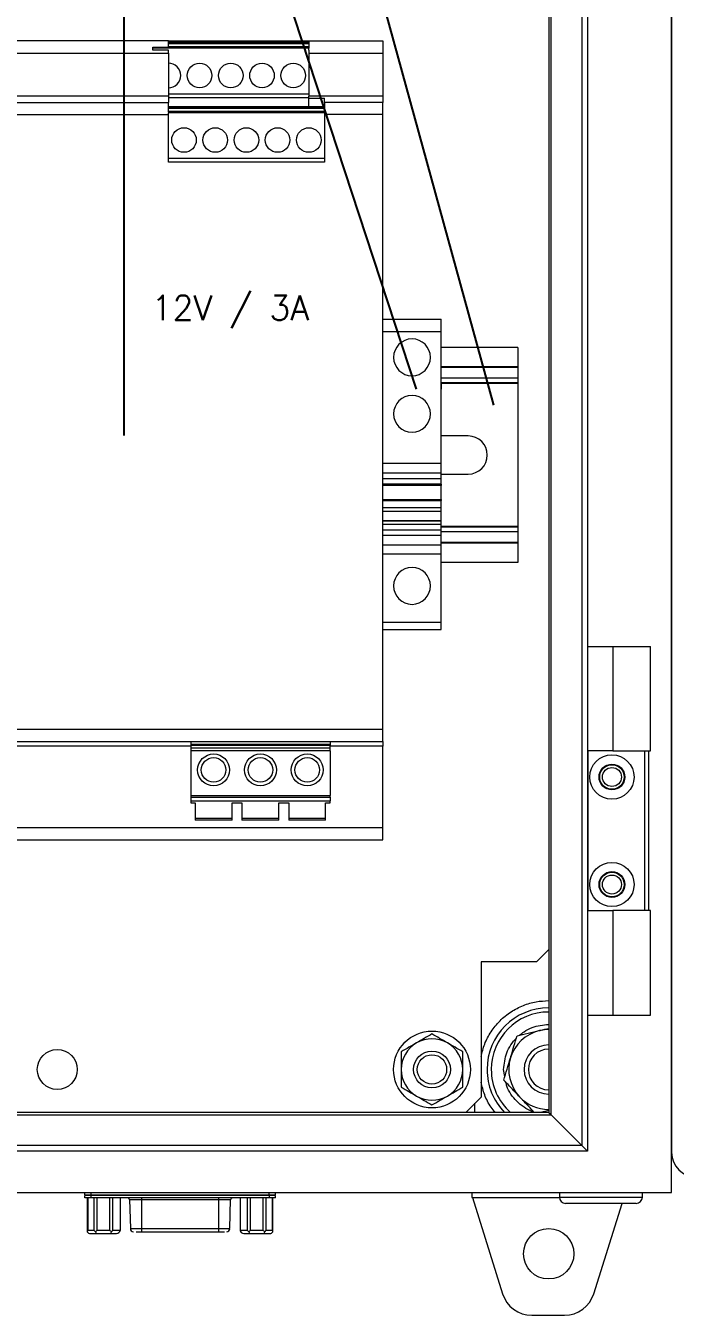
# Model space of a CAD drawing. Extents: x 4137 to 28680, y 2446 to 6814.
# Drawn here: x 11167 to 11272.7, y 3406.7 to 3616.5 of the extents above; entities that cross this region are included whole.
import ezdxf
from ezdxf.enums import TextEntityAlignment as Align

# ---------------------------------------------------------------- set-up
doc = ezdxf.new("R2010")
doc.units = 0
doc.header["$LTSCALE"] = 0.5
doc.layers.get('0').update_dxf_attribs({"linetype": 'CONTINUOUS'})
doc.layers.add('DIM', color=5, linetype='CONTINUOUS')
doc.layers.add('VOL', color=2, linetype='CONTINUOUS')
doc.styles.get("Standard").update_dxf_attribs({"font": 'simplex.shx'})

msp = doc.modelspace()

# ---------------------------------------------------------------- linework, layer by layer
at = {"color": 7, "linetype": 'Continuous', "lineweight": 15}
for p, q in [((11272.13, 3426.67), (11272.13, 3726.67)), ((11272.13, 3426.67), (11272.13, 3726.67)), ((11257.51, 3719.06), (11257.51, 3434.29)), ((11257.51, 3719.06), (11257.51, 3434.29)), ((11258.43, 3719.98), (11258.43, 3433.37)), ((11258.43, 3719.98), (11258.43, 3433.37)), ((11272.13, 3720.17), (11272.13, 3433.17)), ((11272.13, 3720.17), (11272.13, 3433.17)), ((11252.13, 3713.67), (11252.13, 3439.67)), ((11252.13, 3713.67), (11252.13, 3439.67)), ((11252.52, 3439.28), (11252.52, 3714.07)), ((11252.52, 3439.28), (11252.52, 3714.07)), ((11190.22, 3614.07), (11165.13, 3614.07)), ((11190.22, 3614.07), (11165.13, 3614.07)), ((11190.22, 3613.07), (11190.22, 3614.07)), ((11190.22, 3614.07), (11213.08, 3614.07)), ((11190.22, 3613.07), (11190.22, 3614.07)), ((11190.22, 3614.07), (11213.08, 3614.07)), ((11190.22, 3613.87), (11213.08, 3613.87)), ((11190.22, 3613.87), (11213.08, 3613.87)), ((11213.08, 3614.07), (11213.08, 3613.07)), ((11213.08, 3614.07), (11225.13, 3614.07)), ((11213.08, 3614.07), (11213.08, 3613.07)), ((11213.08, 3614.07), (11225.13, 3614.07)), ((11225.13, 3614.07), (11225.13, 3612.07)), ((11225.13, 3614.07), (11225.13, 3612.07)), ((11165.13, 3612.07), (11190.22, 3612.07)), ((11165.13, 3612.07), (11190.22, 3612.07)), ((11187.68, 3613.07), (11190.22, 3613.07)), ((11187.68, 3612.87), (11187.68, 3613.07)), ((11187.68, 3613.07), (11213.08, 3613.07)), ((11187.68, 3613.07), (11187.68, 3613.07)), ((11187.68, 3613.07), (11190.22, 3613.07)), ((11187.68, 3612.87), (11187.68, 3613.07)), ((11187.68, 3613.07), (11213.08, 3613.07)), ((11187.68, 3613.07), (11187.68, 3613.07)), ((11213.08, 3612.87), (11187.68, 3612.87)), ((11187.68, 3612.56), (11187.68, 3612.87)), ((11213.08, 3612.87), (11187.68, 3612.87)), ((11187.68, 3612.56), (11187.68, 3612.87)), ((11190.22, 3612.56), (11187.68, 3612.56)), ((11190.22, 3612.56), (11187.68, 3612.56)), ((11190.22, 3613.67), (11213.08, 3613.67)), ((11190.22, 3613.67), (11213.08, 3613.67)), ((11213.08, 3613.57), (11190.22, 3613.57)), ((11213.08, 3613.57), (11190.22, 3613.57)), ((11213.08, 3613.09), (11190.22, 3613.09)), ((11213.08, 3613.09), (11190.22, 3613.09)), ((11190.22, 3612.07), (11190.22, 3612.56)), ((11190.22, 3612.07), (11190.22, 3612.56)), ((11190.22, 3612.07), (11190.22, 3605.07)), ((11190.22, 3612.07), (11190.22, 3605.07)), ((11213.08, 3613.07), (11213.08, 3612.87)), ((11213.08, 3613.07), (11213.08, 3613.07)), ((11213.08, 3613.07), (11213.08, 3612.87)), ((11213.08, 3613.07), (11213.08, 3613.07)), ((11213.08, 3612.56), (11213.08, 3612.87)), ((11213.08, 3612.56), (11213.08, 3612.87)), ((11213.08, 3612.56), (11213.08, 3612.07)), ((11213.08, 3612.56), (11213.08, 3612.07)), ((11213.08, 3612.07), (11225.13, 3612.07)), ((11213.08, 3612.07), (11213.08, 3605.07)), ((11213.08, 3612.07), (11225.13, 3612.07)), ((11213.08, 3612.07), (11213.08, 3605.07)), ((11225.13, 3612.07), (11225.13, 3605.07)), ((11225.13, 3612.07), (11225.13, 3605.07)), ((11190.22, 3605.44), (11213.08, 3605.44)), ((11190.22, 3605.44), (11213.08, 3605.44)), ((11190.22, 3605.07), (11165.13, 3605.07)), ((11190.22, 3605.07), (11165.13, 3605.07)), ((11165.13, 3604.07), (11190.22, 3604.07)), ((11165.13, 3604.07), (11190.22, 3604.07)), ((11190.22, 3605.07), (11190.22, 3604.07)), ((11190.22, 3605.07), (11190.22, 3604.07)), ((11190.22, 3604.84), (11213.08, 3604.84)), ((11190.22, 3604.84), (11213.08, 3604.84)), ((11190.22, 3602.55), (11190.22, 3604.07)), ((11190.22, 3602.55), (11190.22, 3604.07)), ((11190.22, 3603.37), (11215.62, 3603.37)), ((11190.22, 3603.37), (11215.62, 3603.37)), ((11213.08, 3604.73), (11213.08, 3605.07)), ((11225.13, 3605.07), (11213.08, 3605.07)), ((11213.08, 3604.73), (11213.08, 3605.07)), ((11225.13, 3605.07), (11213.08, 3605.07)), ((11213.08, 3604.73), (11215.62, 3604.73)), ((11213.08, 3603.37), (11213.08, 3604.73)), ((11213.08, 3604.73), (11215.62, 3604.73)), ((11213.08, 3603.37), (11213.08, 3604.73)), ((11215.62, 3604.07), (11215.62, 3604.73)), ((11215.62, 3604.07), (11215.62, 3604.73)), ((11215.62, 3604.07), (11215.62, 3602.55)), ((11225.13, 3604.07), (11215.62, 3604.07)), ((11215.62, 3604.07), (11215.62, 3602.55)), ((11225.13, 3604.07), (11215.62, 3604.07)), ((11225.13, 3605.07), (11225.13, 3604.07)), ((11225.13, 3605.07), (11225.13, 3604.07)), ((11225.13, 3602.07), (11225.13, 3604.07)), ((11225.13, 3602.07), (11225.13, 3604.07)), ((11165.13, 3602.07), (11190.22, 3602.07)), ((11165.13, 3602.07), (11190.22, 3602.07)), ((11215.62, 3603.17), (11190.22, 3603.17)), ((11215.62, 3603.17), (11190.22, 3603.17)), ((11215.62, 3603.07), (11190.22, 3603.07)), ((11215.62, 3603.07), (11190.22, 3603.07)), ((11190.22, 3602.59), (11215.62, 3602.59)), ((11190.22, 3602.59), (11215.62, 3602.59)), ((11215.62, 3602.57), (11190.22, 3602.57)), ((11215.62, 3602.57), (11190.22, 3602.57)), ((11190.22, 3602.55), (11190.22, 3602.37)), ((11190.22, 3602.55), (11190.22, 3602.37)), ((11215.62, 3602.37), (11190.22, 3602.37)), ((11190.22, 3594.94), (11190.22, 3602.37)), ((11215.62, 3602.37), (11190.22, 3602.37)), ((11190.22, 3594.94), (11190.22, 3602.37)), ((11215.62, 3602.37), (11215.62, 3602.55)), ((11215.62, 3602.37), (11215.62, 3602.55)), ((11215.62, 3602.37), (11215.62, 3594.94)), ((11215.62, 3602.37), (11215.62, 3594.94)), ((11225.13, 3602.07), (11215.62, 3602.07)), ((11225.13, 3602.07), (11215.62, 3602.07)), ((11225.13, 3502.07), (11225.13, 3602.07)), ((11225.13, 3502.07), (11225.13, 3602.07)), ((11215.62, 3594.94), (11190.22, 3594.94)), ((11190.22, 3594.68), (11190.22, 3594.94)), ((11215.62, 3594.94), (11190.22, 3594.94)), ((11190.22, 3594.68), (11190.22, 3594.94)), ((11215.62, 3594.94), (11215.62, 3594.68)), ((11215.62, 3594.94), (11215.62, 3594.68)), ((11190.22, 3594.34), (11190.22, 3594.68)), ((11190.22, 3594.34), (11190.22, 3594.68)), ((11215.62, 3594.34), (11190.22, 3594.34)), ((11215.62, 3594.34), (11190.22, 3594.34)), ((11215.62, 3594.68), (11215.62, 3594.34)), ((11215.62, 3594.68), (11215.62, 3594.34)), ((11225.13, 3568.77), (11234.63, 3568.77)), ((11225.13, 3568.77), (11234.63, 3568.77)), ((11234.63, 3566.77), (11234.63, 3568.77)), ((11234.63, 3566.77), (11234.63, 3568.77)), ((11225.13, 3566.77), (11234.63, 3566.77)), ((11225.13, 3566.77), (11234.63, 3566.77)), ((11234.63, 3545.27), (11234.63, 3566.77)), ((11234.63, 3545.27), (11234.63, 3566.77)), ((11247.13, 3564.17), (11234.63, 3564.17)), ((11247.13, 3564.17), (11234.63, 3564.17)), ((11247.13, 3564.17), (11247.13, 3560.97)), ((11247.13, 3564.17), (11247.13, 3560.97)), ((11247.13, 3560.97), (11247.13, 3559.17)), ((11247.13, 3560.97), (11247.13, 3559.17)), ((11247.13, 3559.17), (11234.63, 3559.17)), ((11247.13, 3559.17), (11234.63, 3559.17)), ((11234.63, 3558.39), (11234.63, 3557.37)), ((11234.63, 3558.39), (11234.63, 3557.37)), ((11247.13, 3559.17), (11247.13, 3558.37)), ((11247.13, 3559.17), (11247.13, 3558.37)), ((11247.13, 3558.37), (11247.13, 3534.97)), ((11247.13, 3558.37), (11247.13, 3534.97)), ((11239.03, 3549.77), (11234.63, 3549.77)), ((11239.03, 3549.77), (11234.63, 3549.77)), ((11234.63, 3545.27), (11225.13, 3545.27)), ((11234.63, 3545.27), (11225.13, 3545.27)), ((11234.63, 3543.77), (11234.63, 3545.27)), ((11234.63, 3543.77), (11234.63, 3545.27)), ((11225.13, 3543.77), (11234.63, 3543.77)), ((11225.13, 3543.77), (11234.63, 3543.77)), ((11225.13, 3542.87), (11234.63, 3542.87)), ((11225.13, 3542.87), (11234.63, 3542.87)), ((11234.63, 3542.87), (11234.63, 3543.77)), ((11234.63, 3542.87), (11234.63, 3543.77)), ((11234.63, 3543.57), (11239.03, 3543.57)), ((11234.63, 3543.57), (11239.03, 3543.57)), ((11234.63, 3541.95), (11234.63, 3542.87)), ((11234.63, 3541.95), (11234.63, 3542.87)), ((11234.63, 3541.95), (11225.13, 3541.95)), ((11234.63, 3541.95), (11225.13, 3541.95)), ((11234.63, 3541.72), (11225.13, 3541.72)), ((11234.63, 3541.72), (11225.13, 3541.72)), ((11234.63, 3541.95), (11234.63, 3541.72)), ((11234.63, 3541.95), (11234.63, 3541.72)), ((11234.63, 3539.42), (11234.63, 3541.72)), ((11234.63, 3539.42), (11234.63, 3541.72)), ((11225.13, 3539.42), (11234.63, 3539.42)), ((11225.13, 3539.42), (11234.63, 3539.42)), ((11225.13, 3539.27), (11234.63, 3539.27)), ((11225.13, 3539.27), (11234.63, 3539.27)), ((11225.13, 3539.27), (11234.63, 3539.27)), ((11225.13, 3539.27), (11234.63, 3539.27)), ((11234.63, 3539.42), (11234.63, 3539.27)), ((11234.63, 3539.42), (11234.63, 3539.27)), ((11234.63, 3538.07), (11234.63, 3539.27)), ((11234.63, 3538.07), (11234.63, 3539.27)), ((11234.63, 3538.07), (11225.13, 3538.07)), ((11234.63, 3538.07), (11225.13, 3538.07)), ((11234.63, 3537.47), (11225.13, 3537.47)), ((11234.63, 3537.47), (11225.13, 3537.47)), ((11234.63, 3537.47), (11225.13, 3537.47)), ((11234.63, 3537.47), (11225.13, 3537.47)), ((11234.63, 3537.47), (11234.63, 3538.07)), ((11234.63, 3537.47), (11234.63, 3538.07)), ((11234.63, 3535.95), (11234.63, 3537.47)), ((11234.63, 3535.95), (11234.63, 3537.47)), ((11234.63, 3535.95), (11225.13, 3535.95)), ((11234.63, 3535.95), (11225.13, 3535.95)), ((11225.13, 3535.94), (11234.63, 3535.94)), ((11225.13, 3535.94), (11234.63, 3535.94)), ((11234.63, 3535.39), (11225.13, 3535.39)), ((11234.63, 3535.39), (11225.13, 3535.39)), ((11234.63, 3534.47), (11225.13, 3534.47)), ((11234.63, 3534.47), (11225.13, 3534.47)), ((11234.63, 3535.94), (11234.63, 3535.95)), ((11234.63, 3535.94), (11234.63, 3535.95)), ((11234.63, 3535.39), (11234.63, 3535.94)), ((11234.63, 3535.39), (11234.63, 3535.94)), ((11234.63, 3534.47), (11234.63, 3535.39)), ((11234.63, 3534.47), (11234.63, 3535.39)), ((11234.63, 3533.57), (11234.63, 3534.47)), ((11234.63, 3533.57), (11234.63, 3534.47)), ((11247.13, 3534.17), (11234.63, 3534.17)), ((11247.13, 3534.17), (11234.63, 3534.17)), ((11247.13, 3534.97), (11247.13, 3534.17)), ((11247.13, 3534.97), (11247.13, 3534.17)), ((11247.13, 3534.17), (11247.13, 3532.37)), ((11247.13, 3534.17), (11247.13, 3532.37)), ((11234.63, 3533.57), (11225.13, 3533.57)), ((11234.63, 3533.57), (11225.13, 3533.57)), ((11225.13, 3532.07), (11234.63, 3532.07)), ((11225.13, 3532.07), (11234.63, 3532.07)), ((11234.63, 3532.07), (11234.63, 3533.57)), ((11234.63, 3532.07), (11234.63, 3533.57)), ((11234.63, 3530.57), (11234.63, 3532.07)), ((11234.63, 3530.57), (11234.63, 3532.07)), ((11247.13, 3532.37), (11247.13, 3529.17)), ((11247.13, 3532.37), (11247.13, 3529.17)), ((11225.13, 3530.57), (11234.63, 3530.57)), ((11225.13, 3530.57), (11234.63, 3530.57)), ((11234.63, 3519.47), (11234.63, 3530.57)), ((11234.63, 3519.47), (11234.63, 3530.57)), ((11247.13, 3529.17), (11234.63, 3529.17)), ((11247.13, 3529.17), (11234.63, 3529.17)), ((11225.13, 3519.47), (11234.63, 3519.47)), ((11225.13, 3519.47), (11234.63, 3519.47)), ((11234.63, 3518.27), (11234.63, 3519.47)), ((11234.63, 3518.27), (11234.63, 3519.47)), ((11225.13, 3518.27), (11234.63, 3518.27)), ((11225.13, 3518.27), (11234.63, 3518.27)), ((11258.51, 3515.52), (11258.43, 3515.52)), ((11258.51, 3515.52), (11258.43, 3515.52)), ((11258.51, 3498.52), (11258.51, 3515.52)), ((11258.51, 3515.52), (11262.57, 3515.52)), ((11258.51, 3498.52), (11258.51, 3515.52)), ((11258.51, 3515.52), (11262.57, 3515.52)), ((11262.57, 3515.52), (11262.57, 3498.52)), ((11262.57, 3515.52), (11268.68, 3515.52)), ((11262.57, 3515.52), (11262.57, 3498.52)), ((11262.57, 3515.52), (11268.68, 3515.52)), ((11268.68, 3498.52), (11268.68, 3515.52)), ((11268.68, 3498.52), (11268.68, 3515.52)), ((11165.13, 3502.07), (11225.13, 3502.07)), ((11165.13, 3502.07), (11225.13, 3502.07)), ((11225.13, 3500.07), (11225.13, 3502.07)), ((11225.13, 3500.07), (11225.13, 3502.07)), ((11165.13, 3500.07), (11225.13, 3500.07)), ((11165.13, 3500.07), (11225.13, 3500.07)), ((11193.87, 3500.07), (11193.87, 3499.6)), ((11193.87, 3500.07), (11193.87, 3499.6)), ((11193.87, 3499.6), (11216.53, 3499.6)), ((11193.87, 3499.6), (11193.87, 3499.39)), ((11193.87, 3499.6), (11216.53, 3499.6)), ((11193.87, 3499.6), (11193.87, 3499.39)), ((11216.53, 3499.39), (11193.87, 3499.39)), ((11193.87, 3499.39), (11193.87, 3499.02)), ((11216.53, 3499.39), (11193.87, 3499.39)), ((11193.87, 3499.39), (11193.87, 3499.02)), ((11193.87, 3499.02), (11216.53, 3499.02)), ((11193.87, 3499.02), (11193.87, 3498.52)), ((11193.87, 3499.02), (11216.53, 3499.02)), ((11193.87, 3499.02), (11193.87, 3498.52)), ((11216.53, 3498.52), (11193.87, 3498.52)), ((11193.87, 3498.52), (11193.87, 3491.27)), ((11216.53, 3498.52), (11193.87, 3498.52)), ((11193.87, 3498.52), (11193.87, 3491.27)), ((11216.53, 3500.07), (11216.53, 3499.6)), ((11216.53, 3500.07), (11216.53, 3499.6)), ((11216.53, 3499.6), (11216.53, 3499.39)), ((11216.53, 3499.6), (11216.53, 3499.39)), ((11216.53, 3499.02), (11216.53, 3499.39)), ((11216.53, 3499.02), (11216.53, 3499.39)), ((11216.53, 3498.52), (11216.53, 3499.02)), ((11216.53, 3498.52), (11216.53, 3499.02)), ((11216.53, 3498.52), (11216.53, 3491.27)), ((11216.53, 3498.52), (11216.53, 3491.27)), ((11225.13, 3500.07), (11225.13, 3499.27)), ((11225.13, 3500.07), (11225.13, 3499.27)), ((11225.13, 3486.07), (11225.13, 3499.27)), ((11225.13, 3486.07), (11225.13, 3499.27)), ((11258.43, 3498.52), (11258.51, 3498.52)), ((11258.43, 3498.52), (11258.51, 3498.52)), ((11262.57, 3498.52), (11258.51, 3498.52)), ((11262.57, 3498.52), (11258.51, 3498.52)), ((11258.53, 3472.52), (11258.53, 3498.52)), ((11258.53, 3472.52), (11258.53, 3498.52)), ((11262.57, 3498.52), (11268.68, 3498.52)), ((11262.57, 3498.52), (11268.68, 3498.52)), ((11267.73, 3498.52), (11267.73, 3472.52)), ((11267.73, 3498.52), (11267.73, 3472.52)), ((11268.43, 3472.52), (11268.43, 3498.52)), ((11268.43, 3472.52), (11268.43, 3498.52)), ((11193.87, 3491.27), (11216.53, 3491.27)), ((11193.87, 3491.27), (11193.87, 3490.97)), ((11193.87, 3491.27), (11216.53, 3491.27)), ((11193.87, 3491.27), (11193.87, 3490.97)), ((11193.87, 3490.97), (11216.53, 3490.97)), ((11193.87, 3490.97), (11193.87, 3490.37)), ((11193.87, 3490.97), (11216.53, 3490.97)), ((11193.87, 3490.97), (11193.87, 3490.37)), ((11193.87, 3490.37), (11216.53, 3490.37)), ((11193.87, 3490.37), (11193.87, 3490.07)), ((11193.87, 3490.37), (11216.53, 3490.37)), ((11193.87, 3490.37), (11193.87, 3490.07)), ((11193.87, 3490.07), (11194.58, 3490.07)), ((11193.87, 3490.07), (11194.58, 3490.07)), ((11194.58, 3490.07), (11194.58, 3487.57)), ((11194.58, 3490.07), (11194.58, 3487.57)), ((11200.58, 3490.07), (11202.2, 3490.07)), ((11200.58, 3487.57), (11200.58, 3490.07)), ((11200.58, 3490.07), (11202.2, 3490.07)), ((11200.58, 3487.57), (11200.58, 3490.07)), ((11202.2, 3490.07), (11202.2, 3487.57)), ((11202.2, 3490.07), (11202.2, 3487.57)), ((11208.2, 3490.07), (11209.82, 3490.07)), ((11208.2, 3487.57), (11208.2, 3490.07)), ((11208.2, 3490.07), (11209.82, 3490.07)), ((11208.2, 3487.57), (11208.2, 3490.07)), ((11209.82, 3490.07), (11209.82, 3487.57)), ((11209.82, 3490.07), (11209.82, 3487.57)), ((11215.82, 3490.07), (11216.53, 3490.07)), ((11215.82, 3487.57), (11215.82, 3490.07)), ((11215.82, 3490.07), (11216.53, 3490.07)), ((11215.82, 3487.57), (11215.82, 3490.07)), ((11216.53, 3490.97), (11216.53, 3491.27)), ((11216.53, 3490.97), (11216.53, 3491.27)), ((11216.53, 3490.97), (11216.53, 3490.37)), ((11216.53, 3490.97), (11216.53, 3490.37)), ((11216.53, 3490.07), (11216.53, 3490.37)), ((11216.53, 3490.07), (11216.53, 3490.37)), ((11165.13, 3486.07), (11225.13, 3486.07)), ((11165.13, 3486.07), (11225.13, 3486.07)), ((11194.58, 3487.57), (11200.58, 3487.57)), ((11194.58, 3487.57), (11194.58, 3487.27)), ((11194.58, 3487.57), (11200.58, 3487.57)), ((11194.58, 3487.57), (11194.58, 3487.27)), ((11200.58, 3487.27), (11194.58, 3487.27)), ((11200.58, 3487.27), (11194.58, 3487.27)), ((11200.58, 3487.27), (11200.58, 3487.57)), ((11200.58, 3487.27), (11200.58, 3487.57)), ((11202.2, 3487.57), (11208.2, 3487.57)), ((11202.2, 3487.57), (11202.2, 3487.27)), ((11202.2, 3487.57), (11208.2, 3487.57)), ((11202.2, 3487.57), (11202.2, 3487.27)), ((11208.2, 3487.27), (11202.2, 3487.27)), ((11208.2, 3487.27), (11202.2, 3487.27)), ((11208.2, 3487.27), (11208.2, 3487.57)), ((11208.2, 3487.27), (11208.2, 3487.57)), ((11209.82, 3487.57), (11215.82, 3487.57)), ((11209.82, 3487.57), (11209.82, 3487.27)), ((11209.82, 3487.57), (11215.82, 3487.57)), ((11209.82, 3487.57), (11209.82, 3487.27)), ((11215.82, 3487.27), (11209.82, 3487.27)), ((11215.82, 3487.27), (11209.82, 3487.27)), ((11215.82, 3487.27), (11215.82, 3487.57)), ((11215.82, 3487.27), (11215.82, 3487.57)), ((11225.13, 3484.07), (11225.13, 3486.07)), ((11225.13, 3484.07), (11225.13, 3486.07)), ((11165.13, 3484.07), (11225.13, 3484.07)), ((11165.13, 3484.07), (11225.13, 3484.07)), ((11258.43, 3472.52), (11258.51, 3472.52)), ((11258.43, 3472.52), (11258.51, 3472.52)), ((11258.51, 3455.52), (11258.51, 3472.52)), ((11258.51, 3472.52), (11262.57, 3472.52)), ((11258.51, 3455.52), (11258.51, 3472.52)), ((11258.51, 3472.52), (11262.57, 3472.52)), ((11262.57, 3472.52), (11262.57, 3455.52)), ((11268.68, 3472.52), (11262.57, 3472.52)), ((11262.57, 3472.52), (11262.57, 3455.52)), ((11268.68, 3472.52), (11262.57, 3472.52)), ((11268.68, 3455.52), (11268.68, 3472.52)), ((11268.68, 3455.52), (11268.68, 3472.52)), ((11252.13, 3466.17), (11250.13, 3464.17)), ((11252.13, 3466.17), (11250.13, 3464.17)), ((11250.13, 3464.17), (11241.13, 3464.17)), ((11241.13, 3464.17), (11241.13, 3442.17)), ((11250.13, 3464.17), (11241.13, 3464.17)), ((11241.13, 3464.17), (11241.13, 3442.17)), ((11258.43, 3455.52), (11258.51, 3455.52)), ((11258.43, 3455.52), (11258.51, 3455.52)), ((11258.51, 3455.52), (11262.57, 3455.52)), ((11258.51, 3455.52), (11262.57, 3455.52)), ((11262.57, 3455.52), (11268.68, 3455.52)), ((11262.57, 3455.52), (11268.68, 3455.52)), ((11241.13, 3442.17), (11238.63, 3439.67)), ((11241.13, 3442.17), (11238.63, 3439.67)), ((11252.13, 3439.67), (11085.13, 3439.67)), ((11252.13, 3439.67), (11085.13, 3439.67)), ((11240.13, 3439.67), (11240.13, 3441.17)), ((11240.13, 3439.67), (11240.13, 3441.17)), ((11252.13, 3440), (11250.77, 3439.67)), ((11252.13, 3440), (11250.77, 3439.67)), ((11084.74, 3439.28), (11252.52, 3439.28)), ((11084.74, 3439.28), (11252.52, 3439.28)), ((11257.51, 3434.29), (11252.52, 3439.28)), ((11257.51, 3434.29), (11252.52, 3439.28)), ((11258.43, 3433.37), (11078.82, 3433.37)), ((11258.43, 3433.37), (11078.82, 3433.37)), ((11257.51, 3434.29), (11079.74, 3434.29)), ((11257.51, 3434.29), (11079.74, 3434.29)), ((11257.51, 3434.29), (11258.43, 3433.37)), ((11257.51, 3434.29), (11258.43, 3433.37)), ((11072.13, 3426.67), (11272.13, 3426.67)), ((11072.13, 3426.67), (11272.13, 3426.67)), ((11176.63, 3426.27), (11176.63, 3426.67)), ((11176.63, 3426.27), (11177.63, 3426.27)), ((11176.63, 3425.77), (11176.63, 3426.17)), ((11177.63, 3426.17), (11176.63, 3426.17)), ((11177.63, 3425.77), (11176.63, 3425.77)), ((11177.02, 3425.77), (11177.02, 3420.22)), ((11177.09, 3425.77), (11177.09, 3420.47)), ((11177.63, 3426.27), (11177.63, 3426.67)), ((11177.63, 3426.27), (11206.63, 3426.27)), ((11177.63, 3425.77), (11177.63, 3426.17)), ((11206.63, 3426.17), (11177.63, 3426.17)), ((11206.63, 3425.77), (11177.63, 3425.77)), ((11178.13, 3426.27), (11178.13, 3426.17)), ((11178.15, 3420.47), (11178.15, 3425.77)), ((11178.58, 3425.77), (11178.58, 3420.47)), ((11180.71, 3420.47), (11180.71, 3425.77)), ((11181.13, 3426.17), (11181.13, 3426.27)), ((11181.14, 3425.77), (11181.14, 3420.47)), ((11182.35, 3425.77), (11182.35, 3420.47)), ((11183.91, 3425.48), (11184.03, 3420.76)), ((11184.7, 3426.27), (11184.7, 3426.17)), ((11185.9, 3425.48), (11185.9, 3425.77)), ((11185.9, 3425.48), (11198.36, 3425.48)), ((11185.9, 3420.76), (11185.9, 3425.48)), ((11198.36, 3425.77), (11198.36, 3425.48)), ((11198.36, 3425.48), (11198.36, 3420.76)), ((11199.56, 3426.17), (11199.56, 3426.27)), ((11200.23, 3420.76), (11200.35, 3425.48)), ((11201.91, 3425.77), (11201.91, 3420.47)), ((11203.12, 3420.47), (11203.12, 3425.77)), ((11203.13, 3426.27), (11203.13, 3426.17)), ((11203.55, 3425.77), (11203.55, 3420.47)), ((11205.67, 3420.47), (11205.67, 3425.77)), ((11206.1, 3425.77), (11206.1, 3420.47)), ((11206.13, 3426.17), (11206.13, 3426.27)), ((11206.63, 3426.27), (11206.63, 3426.67)), ((11206.63, 3426.27), (11207.63, 3426.27)), ((11206.63, 3426.17), (11206.63, 3425.77)), ((11207.63, 3426.17), (11206.63, 3426.17)), ((11207.63, 3425.77), (11206.63, 3425.77)), ((11207.17, 3420.47), (11207.17, 3425.77)), ((11207.23, 3420.22), (11207.23, 3425.77)), ((11207.63, 3426.27), (11207.63, 3426.67)), ((11207.63, 3425.77), (11207.63, 3426.17)), ((11239.63, 3426.67), (11239.63, 3425.85)), ((11239.63, 3426.67), (11239.63, 3425.85)), ((11239.63, 3425.85), (11239.72, 3425.85)), ((11239.63, 3425.85), (11239.72, 3425.85)), ((11239.72, 3425.85), (11253.88, 3425.85)), ((11239.72, 3425.85), (11244.61, 3410.18)), ((11239.72, 3425.85), (11253.88, 3425.85)), ((11239.72, 3425.85), (11244.61, 3410.18)), ((11253.88, 3426.67), (11253.88, 3425.87)), ((11253.88, 3426.67), (11253.88, 3425.87)), ((11267.38, 3425.87), (11267.38, 3426.67)), ((11267.38, 3425.87), (11267.38, 3426.67)), ((11259.47, 3410.18), (11264.07, 3424.87)), ((11259.47, 3410.18), (11264.07, 3424.87)), ((11185.9, 3420.76), (11198.36, 3420.76)), ((11185.9, 3420.27), (11185.9, 3420.76)), ((11198.36, 3420.76), (11198.36, 3420.27)), ((11178.15, 3420.47), (11177.09, 3420.47)), ((11177.52, 3419.97), (11178.58, 3419.97)), ((11178.33, 3420.22), (11178.58, 3420.47)), ((11180.71, 3420.47), (11178.58, 3420.47)), ((11178.58, 3419.97), (11180.71, 3419.97)), ((11180.71, 3419.97), (11181.77, 3419.97)), ((11182.35, 3420.47), (11181.14, 3420.47)), ((11184.55, 3420.27), (11184.53, 3420.27)), ((11184.98, 3420.27), (11185.9, 3420.27)), ((11185.9, 3420.27), (11198.36, 3420.27)), ((11198.36, 3420.27), (11199.28, 3420.27)), ((11199.72, 3420.27), (11199.71, 3420.27)), ((11203.12, 3420.47), (11201.91, 3420.47)), ((11202.49, 3419.97), (11203.55, 3419.97)), ((11205.67, 3420.47), (11203.55, 3420.47)), ((11203.55, 3419.97), (11205.67, 3419.97)), ((11205.67, 3419.97), (11206.73, 3419.97)), ((11207.17, 3420.47), (11206.1, 3420.47)), ((11249.38, 3406.67), (11254.7, 3406.67)), ((11249.38, 3406.67), (11254.7, 3406.67))]:
    msp.add_line(p, q, dxfattribs=at)
at = {"color": 8, "linetype": 'Continuous', "lineweight": 15}
for p, q in [((11193.87, 3499.27), (11165.13, 3499.27)), ((11193.87, 3499.27), (11165.13, 3499.27)), ((11225.13, 3499.27), (11216.53, 3499.27)), ((11225.13, 3499.27), (11216.53, 3499.27)), ((11245, 3445.55), (11244.79, 3446.67)), ((11245, 3445.55), (11244.79, 3446.67)), ((11183.91, 3425.48), (11185.9, 3425.48)), ((11185.9, 3426.17), (11185.9, 3426.27)), ((11198.36, 3426.17), (11198.36, 3426.27)), ((11198.36, 3425.48), (11200.35, 3425.48)), ((11253.88, 3425.87), (11267.38, 3425.87)), ((11253.88, 3425.87), (11267.38, 3425.87)), ((11184.03, 3420.76), (11185.9, 3420.76)), ((11198.36, 3420.76), (11200.23, 3420.76))]:
    msp.add_line(p, q, dxfattribs=at)
at = {"color": 7, "linetype": 'Continuous', "lineweight": 15, "flags": 128}
for points in [[(11252.13, 3453.17), (11251.47, 3453.14), (11250.63, 3453)], [(11252.13, 3453.17), (11251.47, 3453.14), (11250.63, 3453)], [(11252.13, 3439.67), (11252.17, 3439.63), (11252.31, 3439.5), (11252.52, 3439.28)], [(11252.13, 3439.67), (11252.17, 3439.63), (11252.31, 3439.5), (11252.52, 3439.28)], [(11180.71, 3420.47), (11180.79, 3420.39), (11180.88, 3420.3), (11180.96, 3420.22)], [(11203.3, 3420.22), (11203.38, 3420.3), (11203.46, 3420.39), (11203.55, 3420.47)], [(11205.67, 3420.47), (11205.76, 3420.39), (11205.84, 3420.3), (11205.92, 3420.22)]]:
    msp.add_lwpolyline(points, dxfattribs=at)
at = {"color": 7, "linetype": 'Continuous', "lineweight": 15}
for centre, radius in [((11195.3, 3608.44), 2), ((11195.3, 3608.44), 2), ((11200.38, 3608.44), 2), ((11200.38, 3608.44), 2), ((11205.46, 3608.44), 2), ((11205.46, 3608.44), 2), ((11210.54, 3608.44), 2), ((11210.54, 3608.44), 2), ((11192.76, 3597.94), 2), ((11192.76, 3597.94), 2), ((11197.84, 3597.94), 2), ((11197.84, 3597.94), 2), ((11202.92, 3597.94), 2), ((11202.92, 3597.94), 2), ((11208, 3597.94), 2), ((11208, 3597.94), 2), ((11213.08, 3597.94), 2), ((11213.08, 3597.94), 2), ((11197.58, 3495.42), 2.6), ((11197.58, 3495.42), 2.6), ((11197.58, 3495.42), 2), ((11197.58, 3495.42), 2), ((11205.2, 3495.42), 2.6), ((11205.2, 3495.42), 2.6), ((11205.2, 3495.42), 2), ((11205.2, 3495.42), 2), ((11212.82, 3495.42), 2.6), ((11212.82, 3495.42), 2.6), ((11212.82, 3495.42), 2), ((11212.82, 3495.42), 2), ((11262.43, 3494.27), 3.6), ((11262.43, 3494.27), 3.6), ((11262.43, 3494.27), 2.1), ((11262.43, 3494.27), 2.1), ((11262.43, 3494.27), 2), ((11262.43, 3494.27), 2), ((11262.43, 3494.27), 1.55), ((11262.43, 3494.27), 1.55), ((11262.43, 3476.77), 3.6), ((11262.43, 3476.77), 3.6), ((11262.43, 3476.77), 2.1), ((11262.43, 3476.77), 2.1), ((11262.43, 3476.77), 2), ((11262.43, 3476.77), 2), ((11262.43, 3476.77), 1.55), ((11262.43, 3476.77), 1.55), ((11233.13, 3446.67), 6.25), ((11233.13, 3446.67), 6.25), ((11172.13, 3446.67), 3.25), ((11172.13, 3446.67), 3.25), ((11233.13, 3446.67), 3), ((11233.13, 3446.67), 3), ((11233.13, 3446.67), 2.39), ((11233.13, 3446.67), 2.39), ((11252.13, 3416.67), 4.1), ((11252.13, 3416.67), 4.1)]:
    msp.add_circle(centre, radius, dxfattribs=at)
for centre, radius, start, end in [((11190.22, 3608.44), 2, 270, 90), ((11190.22, 3608.44), 2, 270, 90), ((11229.88, 3562.57), 3, 90, 270), ((11229.88, 3562.57), 3, 90, 270), ((11229.88, 3562.57), 3, 270, 90), ((11229.88, 3562.57), 3, 270, 90), ((11229.88, 3553.37), 3, 90, 270), ((11229.88, 3553.37), 3, 90, 270), ((11229.88, 3553.37), 3, 270, 90), ((11229.88, 3553.37), 3, 270, 90), ((11239.03, 3546.67), 3.1, 270, 90), ((11239.03, 3546.67), 3.1, 270, 90), ((11229.88, 3525.37), 3, 90, 270), ((11229.88, 3525.37), 3, 90, 270), ((11229.88, 3525.37), 3, 270, 90), ((11229.88, 3525.37), 3, 270, 90), ((11252.13, 3446.67), 6.5, 103.2983, 163.2983), ((11252.13, 3446.67), 6.5, 103.2983, 163.2983), ((11233.13, 3446.67), 5, 120, 180), ((11233.13, 3446.67), 5, 120, 180), ((11233.13, 3446.67), 5, 60, 120), ((11233.13, 3446.67), 5, 60, 120), ((11233.13, 3446.67), 5, 0, 60), ((11233.13, 3446.67), 5, 0, 60), ((11252.13, 3446.67), 4, 90, 180), ((11252.13, 3446.67), 4, 90, 180), ((11252.13, 3446.67), 6.5, 163.2983, 223.2983), ((11252.13, 3446.67), 6.5, 163.2983, 223.2983), ((11252.13, 3446.67), 3.31, 90, 180), ((11252.13, 3446.67), 3.31, 90, 180), ((11233.13, 3446.67), 5, 180, 240), ((11233.13, 3446.67), 5, 180, 240), ((11233.13, 3446.67), 5, 300, 0), ((11233.13, 3446.67), 5, 300, 0), ((11252.13, 3446.67), 4, 180, 270), ((11252.13, 3446.67), 4, 180, 270), ((11252.13, 3446.67), 3.31, 180, 270), ((11252.13, 3446.67), 3.31, 180, 270), ((11233.13, 3446.67), 5, 240, 300), ((11233.13, 3446.67), 5, 240, 300), ((11252.13, 3446.67), 6.5, 223.2983, 270), ((11252.13, 3446.67), 6.5, 223.2983, 270), ((11276.13, 3433.17), 4, 180, 270), ((11276.13, 3433.17), 4, 180, 270), ((11183.61, 3425.47), 0.3, 1.5, 90), ((11200.65, 3425.47), 0.3, 90, 178.5), ((11254.88, 3425.87), 1, 180, 270), ((11254.88, 3425.87), 1, 180, 270), ((11266.38, 3425.87), 1, 270, 0), ((11266.38, 3425.87), 1, 270, 0), ((11184.53, 3420.77), 0.5, 181.5, 270), ((11199.73, 3420.77), 0.5, 270, 358.5), ((11249.38, 3411.67), 5, 197.354, 270), ((11249.38, 3411.67), 5, 197.354, 270), ((11254.7, 3411.67), 5, 270, 342.646), ((11254.7, 3411.67), 5, 270, 342.646)]:
    msp.add_arc(centre, radius, start, end, dxfattribs=at)
at = {"color": 8, "linetype": 'Continuous', "lineweight": 15}
for radius, start, end in [(10.03, 90, 180), (10.03, 90, 180), (9.35, 90, 180), (9.35, 90, 180), (10.03, 180, 224.2343), (10.03, 180, 224.2343), (9.35, 180, 228.4573), (9.35, 180, 228.4573)]:
    msp.add_arc((11252.13, 3446.67), radius, start, end, dxfattribs=at)
at = {"color": 7, "linetype": 'Continuous', "lineweight": 15}
for centre, major_axis, ratio, start_param, end_param in [((11177.52, 3420.47), (0.433, 0.433), 0.57735, 2.094395, 2.617994), ((11177.52, 3420.47), (0.577, 0), 0.866025, 3.665191, 4.712389), ((11178.58, 3420.47), (-0.433, 0.433), 0.57735, 1.047198, 1.570796), ((11178.58, 3420.47), (0, 0.5), 0.57735, 2.094395, 3.141593), ((11180.71, 3420.47), (0, 0.5), 0.57735, 3.141593, 4.18879), ((11180.71, 3420.47), (0.433, 0.433), 0.57735, 4.712389, 5.235988), ((11181.77, 3420.47), (-0.577, 0), 0.866025, 1.570796, 3.141593), ((11202.49, 3420.47), (0.577, 0), 0.866025, 3.141593, 4.712389), ((11203.55, 3420.47), (-0.433, 0.433), 0.57735, 1.047198, 1.570796), ((11203.55, 3420.47), (0, 0.5), 0.57735, 2.094395, 3.141593), ((11205.67, 3420.47), (0, 0.5), 0.57735, 3.141593, 4.18879), ((11205.67, 3420.47), (0.433, 0.433), 0.57735, 4.712389, 5.235988), ((11206.73, 3420.47), (-0.577, 0), 0.866025, 1.570796, 2.617994), ((11206.73, 3420.47), (0.433, -0.433), 0.57735, 0.523599, 1.047198)]:
    msp.add_ellipse(centre, major_axis=major_axis, ratio=ratio, start_param=start_param, end_param=end_param, dxfattribs=at)
at = {"color": 8, "linetype": 'Continuous', "lineweight": 15}
for points, knots in [([(11241.13, 3448.76), (11241.3, 3449.45), (11241.64, 3450.87), (11242.7, 3452.86), (11244.15, 3454.65), (11245.94, 3456.11), (11247.95, 3457.14), (11250.04, 3457.76), (11251.44, 3457.84), (11252.13, 3457.88)], [0, 0, 0, 0, 0.136921, 0.282998, 0.432176, 0.581354, 0.727432, 0.867679, 1, 1, 1, 1]), ([(11241.13, 3448.76), (11241.3, 3449.45), (11241.64, 3450.87), (11242.7, 3452.86), (11244.15, 3454.65), (11245.94, 3456.11), (11247.95, 3457.14), (11250.04, 3457.76), (11251.44, 3457.84), (11252.13, 3457.88)], [0, 0, 0, 0, 0.136921, 0.282998, 0.432176, 0.581354, 0.727432, 0.867679, 1, 1, 1, 1]), ([(11247.4, 3452.24), (11247.63, 3452.44), (11248.24, 3452.96), (11249.79, 3453.75), (11251.21, 3453.91), (11252.13, 3454.01)], [0, 0, 0, 0, 0.178601, 0.466041, 1, 1, 1, 1]), ([(11247.4, 3452.24), (11247.63, 3452.44), (11248.24, 3452.96), (11249.79, 3453.75), (11251.21, 3453.91), (11252.13, 3454.01)], [0, 0, 0, 0, 0.178601, 0.466041, 1, 1, 1, 1]), ([(11244.79, 3446.67), (11244.89, 3447.59), (11245.05, 3449.01), (11245.93, 3450.71), (11246.56, 3451.43), (11246.87, 3451.78)], [0, 0, 0, 0, 0.487749, 0.750312, 1, 1, 1, 1]), ([(11244.79, 3446.67), (11244.89, 3447.59), (11245.05, 3449.01), (11245.93, 3450.71), (11246.56, 3451.43), (11246.87, 3451.78)], [0, 0, 0, 0, 0.487749, 0.750312, 1, 1, 1, 1]), ([(11243.46, 3439.67), (11243.22, 3439.96), (11242.48, 3440.81), (11241.65, 3442.49), (11241.3, 3443.9), (11241.13, 3444.59)], [0, 0, 0, 0, 0.203966, 0.614862, 1, 1, 1, 1]), ([(11243.46, 3439.67), (11243.22, 3439.96), (11242.48, 3440.81), (11241.65, 3442.49), (11241.3, 3443.9), (11241.13, 3444.59)], [0, 0, 0, 0, 0.203966, 0.614862, 1, 1, 1, 1]), ([(11249.67, 3439.81), (11249.59, 3439.82), (11249.02, 3439.92), (11248.09, 3440.53), (11246.89, 3441.44), (11245.98, 3442.63), (11245.33, 3443.67), (11245.22, 3444.36), (11245.2, 3444.55)], [0, 0, 0, 0, 0.036058, 0.253093, 0.474734, 0.696375, 0.913409, 1, 1, 1, 1]), ([(11249.67, 3439.81), (11249.59, 3439.82), (11249.02, 3439.92), (11248.09, 3440.53), (11246.89, 3441.44), (11245.98, 3442.63), (11245.33, 3443.67), (11245.22, 3444.36), (11245.2, 3444.55)], [0, 0, 0, 0, 0.036058, 0.253093, 0.474734, 0.696375, 0.913409, 1, 1, 1, 1])]:
    msp.add_open_spline(points, degree=3, knots=knots, dxfattribs=at)
at = {"color": 7, "linetype": 'Continuous', "lineweight": 15}
for points in [[(11233.13, 3452.45), (11232.3, 3451.97), (11231.47, 3451.49), (11230.63, 3451)], [(11233.13, 3452.45), (11232.3, 3451.97), (11231.47, 3451.49), (11230.63, 3451)], [(11235.63, 3451), (11234.79, 3451.49), (11233.96, 3451.97), (11233.13, 3452.45)], [(11235.63, 3451), (11234.79, 3451.49), (11233.96, 3451.97), (11233.13, 3452.45)], [(11230.63, 3451), (11229.79, 3450.52), (11228.96, 3450.04), (11228.13, 3449.56)], [(11230.63, 3451), (11229.79, 3450.52), (11228.96, 3450.04), (11228.13, 3449.56)], [(11238.13, 3449.56), (11237.3, 3450.04), (11236.47, 3450.52), (11235.63, 3451)], [(11238.13, 3449.56), (11237.3, 3450.04), (11236.47, 3450.52), (11235.63, 3451)], [(11228.13, 3449.56), (11228.13, 3448.6), (11228.13, 3447.64), (11228.13, 3446.67)], [(11228.13, 3449.56), (11228.13, 3448.6), (11228.13, 3447.64), (11228.13, 3446.67)], [(11238.13, 3446.67), (11238.13, 3447.64), (11238.13, 3448.6), (11238.13, 3449.56)], [(11238.13, 3446.67), (11238.13, 3447.64), (11238.13, 3448.6), (11238.13, 3449.56)], [(11228.13, 3446.67), (11228.13, 3445.71), (11228.13, 3444.75), (11228.13, 3443.79)], [(11228.13, 3446.67), (11228.13, 3445.71), (11228.13, 3444.75), (11228.13, 3443.79)], [(11238.13, 3443.79), (11238.13, 3444.75), (11238.13, 3445.71), (11238.13, 3446.67)], [(11238.13, 3443.79), (11238.13, 3444.75), (11238.13, 3445.71), (11238.13, 3446.67)], [(11228.13, 3443.79), (11228.96, 3443.31), (11229.79, 3442.83), (11230.63, 3442.34)], [(11228.13, 3443.79), (11228.96, 3443.31), (11229.79, 3442.83), (11230.63, 3442.34)], [(11235.63, 3442.34), (11236.47, 3442.83), (11237.3, 3443.31), (11238.13, 3443.79)], [(11235.63, 3442.34), (11236.47, 3442.83), (11237.3, 3443.31), (11238.13, 3443.79)], [(11230.63, 3442.34), (11231.47, 3441.86), (11232.3, 3441.38), (11233.13, 3440.9)], [(11230.63, 3442.34), (11231.47, 3441.86), (11232.3, 3441.38), (11233.13, 3440.9)], [(11233.13, 3440.9), (11233.96, 3441.38), (11234.79, 3441.86), (11235.63, 3442.34)], [(11233.13, 3440.9), (11233.96, 3441.38), (11234.79, 3441.86), (11235.63, 3442.34)]]:
    msp.add_open_spline(points, degree=3, dxfattribs=at)
for points, knots in [([(11246.98, 3452.14), (11247.57, 3452.28), (11248.77, 3452.56), (11250.01, 3452.85), (11250.63, 3453)], [0, 0, 0, 0, 0.495459, 1, 1, 1, 1]), ([(11246.98, 3452.14), (11247.57, 3452.28), (11248.77, 3452.56), (11250.01, 3452.85), (11250.63, 3453)], [0, 0, 0, 0, 0.495459, 1, 1, 1, 1]), ([(11250.63, 3453), (11250.72, 3453.02), (11251.22, 3453.14), (11251.72, 3453.26), (11252.13, 3453.35)], [0, 0, 0, 0, 0.171751, 1, 1, 1, 1]), ([(11250.63, 3453), (11250.72, 3453.02), (11251.22, 3453.14), (11251.72, 3453.26), (11252.13, 3453.35)], [0, 0, 0, 0, 0.171751, 1, 1, 1, 1]), ([(11245.9, 3448.54), (11245.93, 3448.63), (11246.29, 3449.84), (11246.65, 3451.03), (11246.98, 3452.14)], [0, 0, 0, 0, 0.070215, 1, 1, 1, 1]), ([(11245.9, 3448.54), (11245.93, 3448.63), (11246.29, 3449.84), (11246.65, 3451.03), (11246.98, 3452.14)], [0, 0, 0, 0, 0.070215, 1, 1, 1, 1]), ([(11244.82, 3444.95), (11245, 3445.53), (11245.35, 3446.71), (11245.72, 3447.93), (11245.9, 3448.54)], [0, 0, 0, 0, 0.495458, 1, 1, 1, 1]), ([(11244.82, 3444.95), (11245, 3445.53), (11245.35, 3446.71), (11245.72, 3447.93), (11245.9, 3448.54)], [0, 0, 0, 0, 0.495458, 1, 1, 1, 1]), ([(11247.4, 3442.22), (11247.16, 3442.46), (11246.29, 3443.39), (11245.44, 3444.29), (11244.82, 3444.95)], [0, 0, 0, 0, 0.268633, 1, 1, 1, 1]), ([(11247.4, 3442.22), (11247.16, 3442.46), (11246.29, 3443.39), (11245.44, 3444.29), (11244.82, 3444.95)], [0, 0, 0, 0, 0.268633, 1, 1, 1, 1]), ([(11249.79, 3439.67), (11249.64, 3439.84), (11248.86, 3440.67), (11248.04, 3441.53), (11247.4, 3442.22)], [0, 0, 0, 0, 0.201238, 1, 1, 1, 1]), ([(11249.79, 3439.67), (11249.64, 3439.84), (11248.86, 3440.67), (11248.04, 3441.53), (11247.4, 3442.22)], [0, 0, 0, 0, 0.201238, 1, 1, 1, 1]), ([(11266.38, 3424.87), (11266.38, 3424.87), (11265.77, 3424.87), (11263.62, 3424.87), (11262.15, 3424.87), (11259.1, 3424.87), (11257.64, 3424.87), (11255.48, 3424.87), (11254.88, 3424.87), (11254.88, 3424.87)], [0, 0, 0, 0, 0.25, 0.25, 0.5, 0.5, 0.75, 0.75, 1, 1, 1, 1]), ([(11266.38, 3424.87), (11266.38, 3424.87), (11265.77, 3424.87), (11263.62, 3424.87), (11262.15, 3424.87), (11259.1, 3424.87), (11257.64, 3424.87), (11255.48, 3424.87), (11254.88, 3424.87), (11254.88, 3424.87)], [0, 0, 0, 0, 0.25, 0.25, 0.5, 0.5, 0.75, 0.75, 1, 1, 1, 1]), ([(11184.98, 3420.27), (11185.01, 3420.27), (11185.11, 3420.27), (11185.32, 3420.27), (11185.6, 3420.27), (11185.8, 3420.27), (11185.9, 3420.27)], [0, 0, 0, 0, 0.125546, 0.416855, 0.708422, 1, 1, 1, 1]), ([(11198.36, 3420.27), (11198.46, 3420.27), (11198.65, 3420.27), (11198.93, 3420.27), (11199.17, 3420.27), (11199.29, 3420.27), (11199.35, 3420.27)], [0, 0, 0, 0, 0.266118, 0.531745, 0.797864, 1, 1, 1, 1])]:
    msp.add_open_spline(points, degree=3, knots=knots, dxfattribs=at)
at = {"layer": 'DIM'}
for p, q in [((11182.96, 3757.71), (11182.96, 3549.87)), ((11182.96, 3757.71), (11182.96, 3549.87)), ((11230.6, 3557.41), (11204.7, 3636.3)), ((11230.6, 3557.41), (11204.7, 3636.3)), ((11243.2, 3554.81), (11225.54, 3618.99)), ((11243.2, 3554.81), (11225.54, 3618.99))]:
    msp.add_line(p, q, dxfattribs=at)
at = {"layer": 'VOL'}
for p, q in [((11247.13, 3560.97), (11234.63, 3560.97)), ((11247.13, 3560.97), (11234.63, 3560.97)), ((11247.13, 3558.37), (11234.63, 3558.37)), ((11247.13, 3558.37), (11234.63, 3558.37)), ((11247.13, 3534.97), (11234.63, 3534.97)), ((11247.13, 3534.97), (11234.63, 3534.97)), ((11247.13, 3532.37), (11234.63, 3532.37)), ((11247.13, 3532.37), (11234.63, 3532.37))]:
    msp.add_line(p, q, dxfattribs=at)

# ---------------------------------------------------------------- texts
msp.add_text('12V / 3A', height=4).set_placement((11200.31, 3568.64), align=Align.CENTER)

doc.saveas('drawing.dxf')
